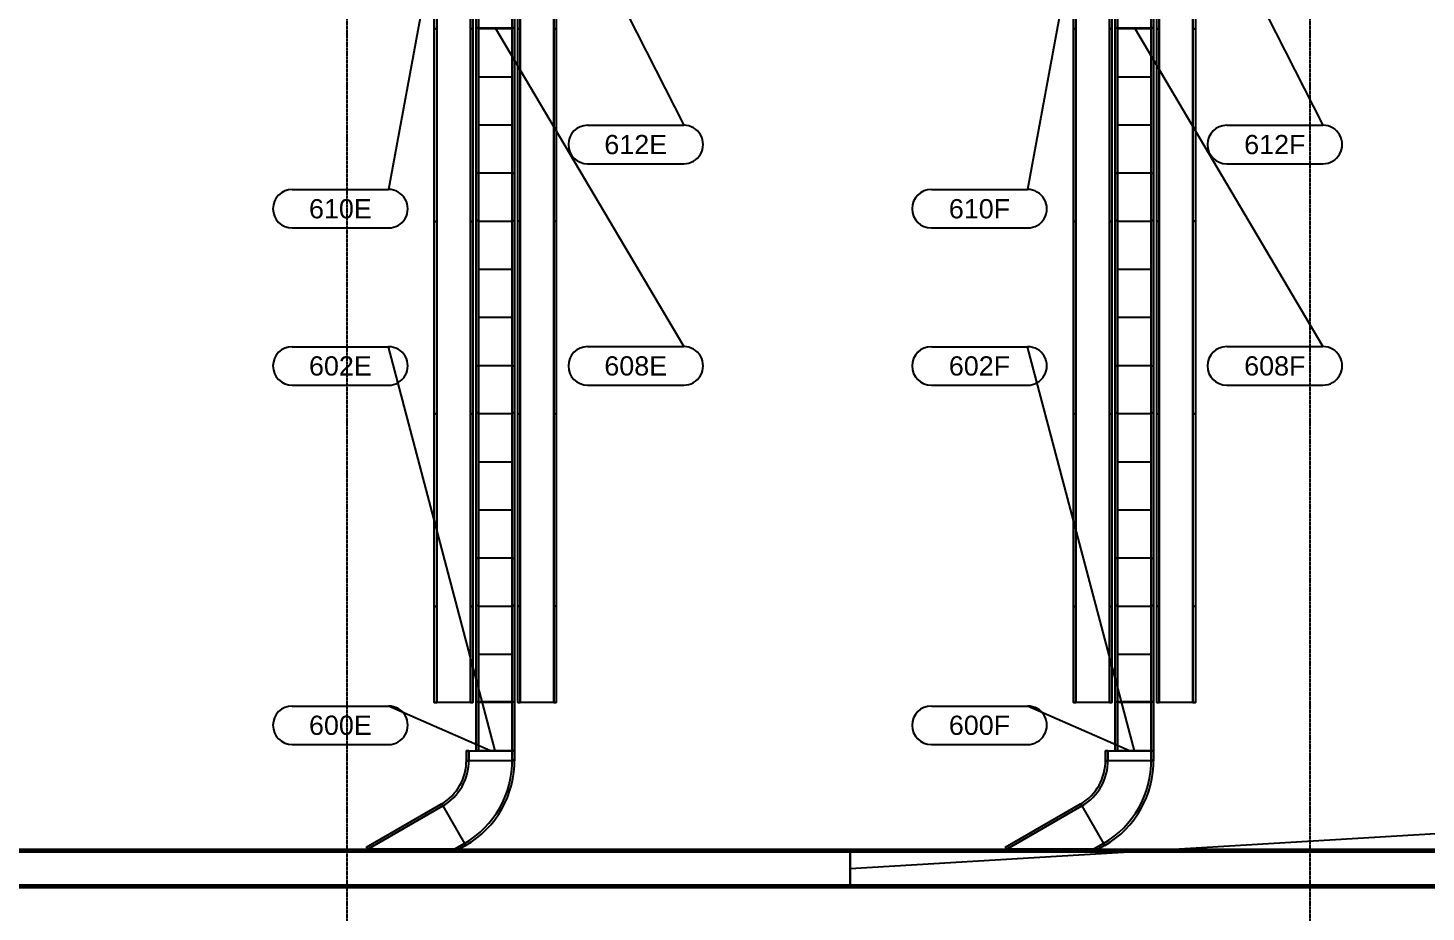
# Model space of a CAD drawing. Header units: inches. Extents: x -21257 to 11444, y 0 to 8704.
# Drawn here: x 3729 to 4601, y 578 to 1129 of the extents above; entities that cross this region are included whole.
import ezdxf
from ezdxf.enums import TextEntityAlignment as Align

# ---------------------------------------------------------------- set-up
doc = ezdxf.new("R2010")
doc.units = ezdxf.units.IN
doc.header["$MEASUREMENT"] = 0
doc.linetypes.add('CENTER2', pattern=[1.125, 0.75, -0.125, 0.125, -0.125])
for name, color, linetype in [('500-CONV-LAYOUT-LOWER', 4, 'Continuous'), ('500-CONV-LAYOUT-UPPER', 4, 'Continuous'), ('500-CONV-NUMBERS', 4, 'Continuous'), ('600-CONV-LAYOUT', 3, 'Continuous'), ('600-CONV-LAYOUT-LOWER', 3, 'Continuous'), ('600-CONV-NUMBERS', 3, 'Continuous'), ('Bldg_Cline', 8, 'CENTER2')]:
    doc.layers.add(name, color=color, linetype=linetype)
doc.styles.get("Standard").update_dxf_attribs({"font": 'helvl.shx'})

# ---------------------------------------------------------------- blocks, each defined once
blk = doc.blocks.new('DCBLOCK')
at = {"linetype": 'Continuous'}
for p, q in [((-0.625, 0), (0, 0)), ((-0.625, -0.25), (0, -0.25))]:
    blk.add_line(p, q, dxfattribs=at)
for centre, start, end in [((-0.625, -0.125), 89.99998, 269.99994), ((0, -0.125), 269.99994, 89.99998)]:
    blk.add_arc(centre, 0.125, start, end)
blk.add_attdef('FORTNAITEM', text='', height=0.125).set_placement((-0.3125, -0.125), align=Align.MIDDLE_CENTER)
at = {"flags": 1}
blk.add_attdef('SERIALNUM', (-0.625, -0.3437), '', height=0.125, dxfattribs=at)
blk = doc.blocks.new('Promise-US15-100330-00-10-003 Bldg Colums')
at = {"layer": 'Bldg_Cline'}
for p, q in [((3000, 7192), (3000, 8)), ((3600, 7192), (3600, 8))]:
    blk.add_line(p, q, dxfattribs=at)

msp = doc.modelspace()

# ---------------------------------------------------------------- linework, layer by layer
at = {"layer": '500-CONV-LAYOUT-LOWER', "linetype": 'Continuous'}
for p, q in [((3797.78, 617.49, 221.99), (3797.78, 615.99, 221.99)), ((3797.78, 615.99, 215.49), (3797.78, 617.49, 215.49)), ((3797.78, 615.99, 221.99), (3797.78, 615.99, 215.49)), ((3917.78, 617.49, 221.99), (3917.78, 615.99, 221.99)), ((3917.78, 615.99, 215.49), (3917.78, 617.49, 215.49)), ((3917.78, 615.99, 221.99), (3917.78, 615.99, 215.49)), ((3963.59, 615.99, 222), (3963.59, 615.99, 215.5)), ((4037.78, 617.49, 221.99), (4037.78, 615.99, 221.99)), ((4037.78, 615.99, 215.49), (4037.78, 617.49, 215.49)), ((4037.78, 615.99, 221.99), (4037.78, 615.99, 215.49)), ((4157.78, 617.49, 221.99), (4157.78, 615.99, 221.99)), ((4157.78, 615.99, 215.49), (4157.78, 617.49, 215.49)), ((4157.78, 615.99, 221.99), (4157.78, 615.99, 215.49)), ((4241.78, 617.49, 222), (4241.78, 615.99, 222)), ((4241.78, 615.99, 215.5), (4241.78, 617.49, 215.5)), ((4241.78, 617.49, 221.99), (4241.78, 615.99, 221.99)), ((4241.78, 617.49, 215.49), (4241.78, 615.99, 215.49)), ((4241.78, 615.99, 222), (4241.78, 615.99, 215.5)), ((4241.78, 615.99, 215.49), (4241.78, 615.99, 221.99)), ((4361.78, 617.49, 222), (4361.78, 615.99, 222)), ((4361.78, 615.99, 215.5), (4361.78, 617.49, 215.5)), ((4361.78, 615.99, 222), (4361.78, 615.99, 215.5)), ((4481.78, 617.49, 222), (4481.78, 615.99, 222)), ((4481.78, 615.99, 215.5), (4481.78, 617.49, 215.5)), ((4481.78, 615.99, 222), (4481.78, 615.99, 215.5)), ((3797.78, 594.99, 221.99), (3797.78, 593.49, 221.99)), ((3797.78, 594.99, 221.99), (3797.78, 594.99, 215.49)), ((3797.78, 594.99, 215.49), (3797.78, 593.49, 215.49)), ((3917.78, 594.99, 221.99), (3917.78, 593.49, 221.99)), ((3917.78, 594.99, 221.99), (3917.78, 594.99, 215.49)), ((3917.78, 594.99, 215.49), (3917.78, 593.49, 215.49)), ((4037.78, 594.99, 221.99), (4037.78, 593.49, 221.99)), ((4037.78, 594.99, 221.99), (4037.78, 594.99, 215.49)), ((4037.78, 594.99, 215.49), (4037.78, 593.49, 215.49)), ((4157.78, 594.99, 221.99), (4157.78, 593.49, 221.99)), ((4157.78, 594.99, 221.99), (4157.78, 594.99, 215.49)), ((4157.78, 594.99, 215.49), (4157.78, 593.49, 215.49)), ((4241.78, 594.99, 222), (4241.78, 593.49, 222)), ((4241.78, 594.99, 222), (4241.78, 594.99, 215.5)), ((4241.78, 594.99, 215.5), (4241.78, 593.49, 215.5)), ((4241.78, 593.49, 221.99), (4241.78, 594.99, 221.99)), ((4241.78, 594.99, 221.99), (4241.78, 594.99, 215.49)), ((4241.78, 594.99, 215.49), (4241.78, 593.49, 215.49)), ((4361.78, 594.99, 222), (4361.78, 593.49, 222)), ((4361.78, 594.99, 222), (4361.78, 594.99, 215.5)), ((4361.78, 594.99, 215.5), (4361.78, 593.49, 215.5)), ((4481.78, 594.99, 222), (4481.78, 593.49, 222)), ((4481.78, 594.99, 222), (4481.78, 594.99, 215.5)), ((4481.78, 594.99, 215.5), (4481.78, 593.49, 215.5))]:
    msp.add_line(p, q, dxfattribs=at)
at = {"layer": '500-CONV-LAYOUT-LOWER'}
for points in [[(2237.78, 617.49, 215.5), (4241.78, 617.49, 215.49), (4241.78, 615.99, 215.49), (2237.78, 615.99, 215.5)], [(2237.78, 617.49, 222), (4241.78, 617.49, 221.99), (4241.78, 615.99, 221.99), (2237.78, 615.99, 222)], [(2237.78, 615.99, 222), (4241.78, 615.99, 221.99), (4241.78, 594.99, 221.99), (2237.78, 594.99, 222)], [(2237.78, 615.99, 222), (4241.78, 615.99, 221.99), (4241.78, 615.99, 215.49), (2237.78, 615.99, 215.5)], [(4241.78, 617.49, 215.5), (6510.52, 617.49, 215.5), (6510.52, 615.99, 215.5), (4241.78, 615.99, 215.5)], [(4241.78, 617.49, 222), (6510.52, 617.49, 222), (6510.52, 615.99, 222), (4241.78, 615.99, 222)], [(4241.78, 615.99, 222), (6510.52, 615.99, 222), (6510.52, 594.99, 222), (4241.78, 594.99, 222)], [(4241.78, 615.99, 222), (6497.78, 615.99, 221.99), (6497.78, 615.99, 215.49), (4241.78, 615.99, 215.5)], [(2237.78, 594.99, 222), (4241.78, 594.99, 221.99), (4241.78, 594.99, 215.49), (2237.78, 594.99, 215.5)], [(2237.78, 594.99, 215.5), (4241.78, 594.99, 215.49), (4241.78, 593.49, 215.49), (2237.78, 593.49, 215.5)], [(2237.78, 594.99, 222), (4241.78, 594.99, 221.99), (4241.78, 593.49, 221.99), (2237.78, 593.49, 222)], [(4241.78, 594.99, 222), (6497.78, 594.99, 221.99), (6497.78, 594.99, 215.49), (4241.78, 594.99, 215.5)], [(4241.78, 594.99, 215.5), (6510.52, 594.99, 215.5), (6510.52, 593.49, 215.5), (4241.78, 593.49, 215.5)], [(4241.78, 594.99, 222), (6510.52, 594.99, 222), (6510.52, 593.49, 222), (4241.78, 593.49, 222)]]:
    msp.add_3dface(points, dxfattribs=at)
at = {"layer": '500-CONV-LAYOUT-UPPER', "linetype": 'Continuous'}
for p, q in [((3759.28, 615.95, 270), (3759.28, 617.45, 270)), ((3759.28, 615.95, 263.5), (3759.28, 617.45, 263.5)), ((3759.28, 615.95, 270), (3759.28, 615.95, 263.5)), ((3879.28, 615.95, 270), (3879.28, 617.45, 270)), ((3879.28, 615.95, 263.5), (3879.28, 617.45, 263.5)), ((3879.28, 615.95, 270), (3879.28, 615.95, 263.5)), ((3961.09, 615.95, 270), (3961.09, 615.95, 263.5)), ((3999.28, 615.95, 270), (3999.28, 617.45, 270)), ((3999.28, 615.95, 263.5), (3999.28, 617.45, 263.5)), ((3999.28, 615.95, 270), (3999.28, 615.95, 263.5)), ((4119.28, 615.95, 270), (4119.28, 617.45, 270)), ((4119.28, 615.95, 263.5), (4119.28, 617.45, 263.5)), ((4119.28, 615.95, 270), (4119.28, 615.95, 263.5)), ((4239.28, 615.95, 270), (4239.28, 617.45, 270)), ((4239.28, 615.95, 263.5), (4239.28, 617.45, 263.5)), ((4239.28, 615.95, 270), (4239.28, 615.95, 263.5)), ((4359.28, 615.95, 270), (4359.28, 617.45, 270)), ((4359.28, 615.95, 263.5), (4359.28, 617.45, 263.5)), ((4359.28, 615.95, 270), (4359.28, 615.95, 263.5)), ((4479.28, 615.95, 270), (4479.28, 617.45, 270)), ((4479.28, 615.95, 263.5), (4479.28, 617.45, 263.5)), ((4479.28, 615.95, 270), (4479.28, 615.95, 263.5)), ((4599.28, 615.95, 270), (4599.28, 617.45, 270)), ((4599.28, 615.95, 263.5), (4599.28, 617.45, 263.5)), ((4599.28, 615.95, 270), (4599.28, 615.95, 263.5)), ((3759.28, 593.45, 270), (3759.28, 594.95, 270)), ((3759.28, 594.95, 270), (3759.28, 594.95, 263.5)), ((3759.28, 594.95, 263.5), (3759.28, 593.45, 263.5)), ((3879.28, 593.45, 270), (3879.28, 594.95, 270)), ((3879.28, 594.95, 270), (3879.28, 594.95, 263.5)), ((3879.28, 594.95, 263.5), (3879.28, 593.45, 263.5)), ((3999.28, 593.45, 270), (3999.28, 594.95, 270)), ((3999.28, 594.95, 270), (3999.28, 594.95, 263.5)), ((3999.28, 594.95, 263.5), (3999.28, 593.45, 263.5)), ((4119.28, 593.45, 270), (4119.28, 594.95, 270)), ((4119.28, 594.95, 270), (4119.28, 594.95, 263.5)), ((4119.28, 594.95, 263.5), (4119.28, 593.45, 263.5)), ((4239.28, 593.45, 270), (4239.28, 594.95, 270)), ((4239.28, 594.95, 270), (4239.28, 594.95, 263.5)), ((4239.28, 594.95, 263.5), (4239.28, 593.45, 263.5)), ((4359.28, 593.45, 270), (4359.28, 594.95, 270)), ((4359.28, 594.95, 270), (4359.28, 594.95, 263.5)), ((4359.28, 594.95, 263.5), (4359.28, 593.45, 263.5)), ((4479.28, 593.45, 270), (4479.28, 594.95, 270)), ((4479.28, 594.95, 270), (4479.28, 594.95, 263.5)), ((4479.28, 594.95, 263.5), (4479.28, 593.45, 263.5)), ((4599.28, 593.45, 270), (4599.28, 594.95, 270)), ((4599.28, 594.95, 270), (4599.28, 594.95, 263.5)), ((4599.28, 594.95, 263.5), (4599.28, 593.45, 263.5))]:
    msp.add_line(p, q, dxfattribs=at)
at = {"layer": '500-CONV-LAYOUT-UPPER'}
for points in [[(5079.28, 615.95, 270), (3639.28, 615.95, 270), (3639.28, 617.45, 270), (5079.28, 617.45, 270)], [(5079.28, 615.95, 263.5), (3639.28, 615.95, 263.5), (3639.28, 617.45, 263.5), (5079.28, 617.45, 263.5)], [(5079.28, 615.95, 270), (3639.28, 615.95, 270), (3639.28, 615.95, 263.5), (5079.28, 615.95, 263.5)], [(5079.28, 594.95, 270), (3639.28, 594.95, 270), (3639.28, 615.95, 270), (5079.28, 615.95, 270)], [(5079.28, 593.45, 270), (3639.28, 593.45, 270), (3639.28, 594.95, 270), (5079.28, 594.95, 270)], [(5079.28, 593.45, 263.5), (3639.28, 593.45, 263.5), (3639.28, 594.95, 263.5), (5079.28, 594.95, 263.5)], [(5079.28, 594.95, 270), (3639.28, 594.95, 270), (3639.28, 594.95, 263.5), (5079.28, 594.95, 263.5)]]:
    msp.add_3dface(points, dxfattribs=at)
at = {"layer": '500-CONV-NUMBERS', "linetype": 'Continuous'}
msp.add_line((4241.78, 605.49, 222), (5041.87, 653.49, 360), dxfattribs=at)
at = {"layer": '600-CONV-LAYOUT', "linetype": 'Continuous'}
for p, q in [((4031.11, 1128.85, 222), (4010.11, 1128.85, 222)), ((4429.3, 1128.85, 222), (4408.3, 1128.85, 222)), ((4031.11, 1098.85, 222), (4010.11, 1098.85, 222)), ((4429.3, 1098.85, 222), (4408.3, 1098.85, 222)), ((4031.11, 1068.85, 222), (4010.11, 1068.85, 222)), ((4429.3, 1068.85, 222), (4408.3, 1068.85, 222)), ((4010.11, 1038.85, 215.5), (4008.61, 1038.85, 215.5)), ((4008.61, 1038.85, 222), (4010.11, 1038.85, 222)), ((4010.11, 1038.85, 222), (4010.11, 1038.85, 215.5)), ((4031.11, 1038.85, 222), (4010.11, 1038.85, 222)), ((4031.11, 1038.85, 215.5), (4032.61, 1038.85, 215.5)), ((4031.11, 1038.85, 222), (4031.11, 1038.85, 215.5)), ((4031.11, 1038.85, 222), (4032.61, 1038.85, 222)), ((4408.3, 1038.85, 215.5), (4406.8, 1038.85, 215.5)), ((4406.8, 1038.85, 222), (4408.3, 1038.85, 222)), ((4408.3, 1038.85, 222), (4408.3, 1038.85, 215.5)), ((4429.3, 1038.85, 222), (4408.3, 1038.85, 222)), ((4429.3, 1038.85, 215.5), (4430.8, 1038.85, 215.5)), ((4429.3, 1038.85, 222), (4429.3, 1038.85, 215.5)), ((4429.3, 1038.85, 222), (4430.8, 1038.85, 222)), ((4031.11, 1008.85, 222), (4010.11, 1008.85, 222)), ((4429.3, 1008.85, 222), (4408.3, 1008.85, 222)), ((4031.11, 978.85, 222), (4010.11, 978.85, 222)), ((4429.3, 978.85, 222), (4408.3, 978.85, 222)), ((4031.11, 948.85, 222), (4010.11, 948.85, 222)), ((4429.3, 948.85, 222), (4408.3, 948.85, 222)), ((4010.11, 918.85, 215.5), (4008.61, 918.85, 215.5)), ((4008.61, 918.85, 222), (4010.11, 918.85, 222)), ((4010.11, 918.85, 222), (4010.11, 918.85, 215.5)), ((4031.11, 918.85, 222), (4010.11, 918.85, 222)), ((4031.11, 918.85, 215.5), (4032.61, 918.85, 215.5)), ((4031.11, 918.85, 222), (4031.11, 918.85, 215.5)), ((4031.11, 918.85, 222), (4032.61, 918.85, 222)), ((4408.3, 918.85, 215.5), (4406.8, 918.85, 215.5)), ((4406.8, 918.85, 222), (4408.3, 918.85, 222)), ((4408.3, 918.85, 222), (4408.3, 918.85, 215.5)), ((4429.3, 918.85, 222), (4408.3, 918.85, 222)), ((4429.3, 918.85, 215.5), (4430.8, 918.85, 215.5)), ((4429.3, 918.85, 222), (4429.3, 918.85, 215.5)), ((4429.3, 918.85, 222), (4430.8, 918.85, 222)), ((4031.11, 888.85, 222), (4010.11, 888.85, 222)), ((4429.3, 888.85, 222), (4408.3, 888.85, 222)), ((4031.11, 858.85, 222), (4010.11, 858.85, 222)), ((4429.3, 858.85, 222), (4408.3, 858.85, 222)), ((4031.11, 828.85, 222), (4010.11, 828.85, 222)), ((4429.3, 828.85, 222), (4408.3, 828.85, 222)), ((4010.11, 798.85, 215.5), (4008.61, 798.85, 215.5)), ((4008.61, 798.85, 222), (4010.11, 798.85, 222)), ((4010.11, 798.85, 222), (4010.11, 798.85, 215.5)), ((4031.11, 798.85, 222), (4010.11, 798.85, 222)), ((4031.11, 798.85, 215.5), (4032.61, 798.85, 215.5)), ((4031.11, 798.85, 222), (4031.11, 798.85, 215.5)), ((4031.11, 798.85, 222), (4032.61, 798.85, 222)), ((4408.3, 798.85, 215.5), (4406.8, 798.85, 215.5)), ((4406.8, 798.85, 222), (4408.3, 798.85, 222)), ((4408.3, 798.85, 222), (4408.3, 798.85, 215.5)), ((4429.3, 798.85, 222), (4408.3, 798.85, 222)), ((4429.3, 798.85, 215.5), (4430.8, 798.85, 215.5)), ((4429.3, 798.85, 222), (4429.3, 798.85, 215.5)), ((4429.3, 798.85, 222), (4430.8, 798.85, 222)), ((4031.11, 768.85, 222), (4010.11, 768.85, 222)), ((4429.3, 768.85, 222), (4408.3, 768.85, 222)), ((4031.11, 738.85, 222), (4010.11, 738.85, 222)), ((4429.3, 738.85, 222), (4408.3, 738.85, 222)), ((4031.11, 708.85, 222), (4010.11, 708.85, 222)), ((4429.3, 708.85, 222), (4408.3, 708.85, 222)), ((4004.11, 678.85, 222), (4002.61, 678.85, 222)), ((4004.11, 678.85, 212.5), (4002.61, 678.85, 212.5)), ((4002.61, 672.6, 222), (4004.11, 672.6, 222)), ((4004.11, 672.6, 212.5), (4002.61, 672.6, 212.5)), ((4004.11, 678.85, 222), (4004.11, 678.85, 212.5)), ((4004.11, 672.6, 222), (4004.11, 672.6, 212.5)), ((4010.11, 678.85, 215.5), (4008.61, 678.85, 215.5)), ((4008.61, 678.85, 222), (4010.11, 678.85, 222)), ((4010.11, 678.85, 222), (4010.11, 678.85, 215.5)), ((4032.61, 678.85, 222), (4031.11, 678.85, 222)), ((4031.11, 678.85, 222), (4031.11, 678.85, 212.5)), ((4031.11, 678.85, 212.5), (4032.61, 678.85, 212.5)), ((4031.11, 678.85, 215.5), (4032.61, 678.85, 215.5)), ((4031.11, 678.85, 222), (4031.11, 678.85, 215.5)), ((4031.11, 678.85, 222), (4032.61, 678.85, 222)), ((4032.61, 672.6, 222), (4031.11, 672.6, 222)), ((4031.11, 672.6, 212.5), (4031.11, 672.6, 222)), ((4032.61, 672.6, 212.5), (4031.11, 672.6, 212.5)), ((4402.3, 678.85, 222), (4400.8, 678.85, 222)), ((4402.3, 678.85, 212.5), (4400.8, 678.85, 212.5)), ((4400.8, 672.6, 222), (4402.3, 672.6, 222)), ((4402.3, 672.6, 212.5), (4400.8, 672.6, 212.5)), ((4402.3, 678.85, 222), (4402.3, 678.85, 212.5)), ((4402.3, 672.6, 222), (4402.3, 672.6, 212.5)), ((4408.3, 678.85, 215.5), (4406.8, 678.85, 215.5)), ((4406.8, 678.85, 222), (4408.3, 678.85, 222)), ((4408.3, 678.85, 222), (4408.3, 678.85, 215.5)), ((4430.8, 678.85, 222), (4429.3, 678.85, 222)), ((4429.3, 678.85, 222), (4429.3, 678.85, 212.5)), ((4429.3, 678.85, 212.5), (4430.8, 678.85, 212.5)), ((4429.3, 678.85, 215.5), (4430.8, 678.85, 215.5)), ((4429.3, 678.85, 222), (4429.3, 678.85, 215.5)), ((4429.3, 678.85, 222), (4430.8, 678.85, 222)), ((4430.8, 672.6, 222), (4429.3, 672.6, 222)), ((4429.3, 672.6, 212.5), (4429.3, 672.6, 222)), ((4430.8, 672.6, 212.5), (4429.3, 672.6, 212.5))]:
    msp.add_line(p, q, dxfattribs=at)
at = {"layer": '600-CONV-LAYOUT'}
for centre, radius in [((3971.61, 672.6, 212.5), 31), ((3971.61, 672.6, 222), 31), ((3971.61, 672.6, 212.5), 32.5), ((3971.61, 672.6, 222), 32.5), ((3971.61, 672.6, 212.5), 59.5), ((3971.61, 672.6, 222), 59.5), ((3971.61, 672.6, 212.5), 61), ((3971.61, 672.6, 222), 61), ((4369.8, 672.6, 212.5), 31), ((4369.8, 672.6, 222), 31), ((4369.8, 672.6, 212.5), 32.5), ((4369.8, 672.6, 222), 32.5), ((4369.8, 672.6, 212.5), 59.5), ((4369.8, 672.6, 222), 59.5), ((4369.8, 672.6, 212.5), 61), ((4369.8, 672.6, 222), 61)]:
    msp.add_arc(centre, radius, 300, 1, dxfattribs=at)
for points in [[(4008.61, 678.85, 215.5), (4008.61, 1248.85, 215.5), (4010.11, 1248.85, 215.5), (4010.11, 678.85, 215.5)], [(4008.61, 678.85, 222), (4008.61, 1248.85, 222), (4010.11, 1248.85, 222), (4010.11, 678.85, 222)], [(4010.11, 678.85, 222), (4010.11, 1248.85, 222), (4031.11, 1248.85, 222), (4031.11, 678.85, 222)], [(4010.11, 678.85, 222), (4010.11, 1248.85, 222), (4010.11, 1248.85, 215.5), (4010.11, 678.85, 215.5)], [(4031.11, 678.85, 222), (4031.11, 1248.85, 222), (4031.11, 1248.85, 215.5), (4031.11, 678.85, 215.5)], [(4031.11, 678.85, 215.5), (4031.11, 1248.85, 215.5), (4032.61, 1248.85, 215.5), (4032.61, 678.85, 215.5)], [(4031.11, 678.85, 222), (4031.11, 1248.85, 222), (4032.61, 1248.85, 222), (4032.61, 678.85, 222)], [(4406.8, 678.85, 215.5), (4406.8, 1248.85, 215.5), (4408.3, 1248.85, 215.5), (4408.3, 678.85, 215.5)], [(4406.8, 678.85, 222), (4406.8, 1248.85, 222), (4408.3, 1248.85, 222), (4408.3, 678.85, 222)], [(4408.3, 678.85, 222), (4408.3, 1248.85, 222), (4429.3, 1248.85, 222), (4429.3, 678.85, 222)], [(4408.3, 678.85, 222), (4408.3, 1248.85, 222), (4408.3, 1248.85, 215.5), (4408.3, 678.85, 215.5)], [(4429.3, 678.85, 222), (4429.3, 1248.85, 222), (4429.3, 1248.85, 215.5), (4429.3, 678.85, 215.5)], [(4429.3, 678.85, 215.5), (4429.3, 1248.85, 215.5), (4430.8, 1248.85, 215.5), (4430.8, 678.85, 215.5)], [(4429.3, 678.85, 222), (4429.3, 1248.85, 222), (4430.8, 1248.85, 222), (4430.8, 678.85, 222)], [(4004.11, 678.85, 222), (4004.11, 672.6, 222), (4002.61, 672.6, 222), (4002.61, 678.85, 222)], [(4004.11, 678.85, 212.5), (4004.11, 672.6, 212.5), (4002.61, 672.6, 212.5), (4002.61, 678.85, 212.5)], [(4004.11, 678.85, 222), (4004.11, 672.6, 222), (4004.11, 672.6, 212.5), (4004.11, 678.85, 212.5)], [(4031.11, 678.85, 222), (4031.11, 672.6, 222), (4004.11, 672.6, 222), (4004.11, 678.85, 222)], [(4032.61, 678.85, 222), (4032.61, 672.6, 222), (4031.11, 672.6, 222), (4031.11, 678.85, 222)], [(4032.61, 678.85, 212.5), (4032.61, 672.6, 212.5), (4031.11, 672.6, 212.5), (4031.11, 678.85, 212.5)], [(4031.11, 678.85, 222), (4031.11, 672.6, 222), (4031.11, 672.6, 212.5), (4031.11, 678.85, 212.5)], [(4402.3, 678.85, 222), (4402.3, 672.6, 222), (4400.8, 672.6, 222), (4400.8, 678.85, 222)], [(4402.3, 678.85, 212.5), (4402.3, 672.6, 212.5), (4400.8, 672.6, 212.5), (4400.8, 678.85, 212.5)], [(4402.3, 678.85, 222), (4402.3, 672.6, 222), (4402.3, 672.6, 212.5), (4402.3, 678.85, 212.5)], [(4429.3, 678.85, 222), (4429.3, 672.6, 222), (4402.3, 672.6, 222), (4402.3, 678.85, 222)], [(4430.8, 678.85, 222), (4430.8, 672.6, 222), (4429.3, 672.6, 222), (4429.3, 678.85, 222)], [(4430.8, 678.85, 212.5), (4430.8, 672.6, 212.5), (4429.3, 672.6, 212.5), (4429.3, 678.85, 212.5)], [(4429.3, 678.85, 222), (4429.3, 672.6, 222), (4429.3, 672.6, 212.5), (4429.3, 678.85, 212.5)], [(3987.86, 644.45, 212.5), (3941.1, 617.45, 212.5), (3940.35, 618.75, 212.5), (3987.11, 645.75, 212.5)], [(3987.86, 644.45, 222), (3941.1, 617.45, 222), (3940.35, 618.75, 222), (3987.11, 645.75, 222)], [(3987.11, 645.75, 222), (3987.86, 644.45, 222), (3987.86, 644.45, 212.5), (3987.11, 645.75, 212.5)], [(4386.05, 644.45, 212.5), (4339.28, 617.45, 212.5), (4338.53, 618.75, 212.5), (4385.3, 645.75, 212.5)], [(4386.05, 644.45, 222), (4339.28, 617.45, 222), (4338.53, 618.75, 222), (4385.3, 645.75, 222)], [(4385.3, 645.75, 222), (4386.05, 644.45, 222), (4386.05, 644.45, 212.5), (4385.3, 645.75, 212.5)], [(4001.36, 621.07, 222), (3995.1, 617.45, 222), (3941.1, 617.45, 222), (3987.86, 644.45, 222)], [(3987.86, 644.45, 222), (3941.1, 617.45, 222), (3941.1, 617.45, 212.5), (3987.86, 644.45, 212.5)], [(4399.55, 621.07, 222), (4393.28, 617.45, 222), (4339.28, 617.45, 222), (4386.05, 644.45, 222)], [(4386.05, 644.45, 222), (4339.28, 617.45, 222), (4339.28, 617.45, 212.5), (4386.05, 644.45, 212.5)], [(3940.35, 618.75, 222), (3941.1, 617.45, 222), (3941.1, 617.45, 212.5), (3940.35, 618.75, 212.5)], [(4002.11, 619.77, 222), (3998.1, 617.45, 222), (3995.1, 617.45, 222), (4001.36, 621.07, 222)], [(4002.11, 619.77, 212.5), (3998.1, 617.45, 212.5), (3995.1, 617.45, 212.5), (4001.36, 621.07, 212.5)], [(4001.36, 621.07, 222), (3995.1, 617.45, 222), (3995.1, 617.45, 212.5), (4001.36, 621.07, 212.5)], [(4002.11, 619.77, 222), (4002.11, 619.77, 212.5), (4001.36, 621.07, 212.5), (4001.36, 621.07, 222)], [(4338.53, 618.75, 222), (4339.28, 617.45, 222), (4339.28, 617.45, 212.5), (4338.53, 618.75, 212.5)], [(4400.3, 619.77, 222), (4396.28, 617.45, 222), (4393.28, 617.45, 222), (4399.55, 621.07, 222)], [(4400.3, 619.77, 212.5), (4396.28, 617.45, 212.5), (4393.28, 617.45, 212.5), (4399.55, 621.07, 212.5)], [(4399.55, 621.07, 222), (4393.28, 617.45, 222), (4393.28, 617.45, 212.5), (4399.55, 621.07, 212.5)], [(4400.3, 619.77, 222), (4400.3, 619.77, 212.5), (4399.55, 621.07, 212.5), (4399.55, 621.07, 222)], [(3995.1, 617.45, 222), (3995.1, 617.45, 212.5), (3941.1, 617.45, 212.5), (3941.1, 617.45, 222)], [(3998.1, 617.45, 222), (3998.1, 617.45, 212.5), (3995.1, 617.45, 212.5), (3995.1, 617.45, 222)], [(4393.28, 617.45, 222), (4393.28, 617.45, 212.5), (4339.28, 617.45, 212.5), (4339.28, 617.45, 222)], [(4396.28, 617.45, 222), (4396.28, 617.45, 212.5), (4393.28, 617.45, 212.5), (4393.28, 617.45, 222)]]:
    msp.add_3dface(points, dxfattribs=at)
at = {"layer": '600-CONV-LAYOUT', "invisible_edges": 15}
for points in [[(4400.79, 673.14, 222), (4400.4, 667.66, 222), (4401.88, 667.42, 222), (4402.29, 673.17, 222)], [(4400.79, 673.14, 212.5), (4400.4, 667.66, 212.5), (4401.88, 667.42, 212.5), (4402.29, 673.17, 212.5)], [(4400.79, 673.14, 222), (4400.4, 667.66, 222), (4401.88, 667.42, 222), (4402.29, 673.17, 222)], [(4400.79, 673.14, 212.5), (4400.4, 667.66, 212.5), (4401.88, 667.42, 212.5), (4402.29, 673.17, 212.5)], [(4400.79, 673.14, 222), (4400.4, 667.66, 222), (4401.88, 667.42, 222), (4402.29, 673.17, 222)], [(4400.79, 673.14, 212.5), (4400.4, 667.66, 212.5), (4401.88, 667.42, 212.5), (4402.29, 673.17, 212.5)], [(4402.29, 673.17, 222), (4401.88, 667.42, 222), (4428.54, 663.12, 222), (4429.29, 673.64, 222)], [(4402.29, 673.17, 222), (4401.88, 667.42, 222), (4428.54, 663.12, 222), (4429.29, 673.64, 222)], [(4402.29, 673.17, 222), (4401.88, 667.42, 222), (4428.54, 663.12, 222), (4429.29, 673.64, 222)], [(4430.79, 673.66, 222), (4430.02, 662.88, 222), (4428.54, 663.12, 222), (4429.29, 673.64, 222)], [(4430.79, 673.66, 212.5), (4430.02, 662.88, 212.5), (4428.54, 663.12, 212.5), (4429.29, 673.64, 212.5)], [(4430.79, 673.66, 222), (4430.02, 662.88, 222), (4428.54, 663.12, 222), (4429.29, 673.64, 222)], [(4430.79, 673.66, 212.5), (4430.02, 662.88, 212.5), (4428.54, 663.12, 212.5), (4429.29, 673.64, 212.5)], [(4430.79, 673.66, 222), (4430.02, 662.88, 222), (4428.54, 663.12, 222), (4429.29, 673.64, 222)], [(4430.79, 673.66, 212.5), (4430.02, 662.88, 212.5), (4428.54, 663.12, 212.5), (4429.29, 673.64, 212.5)], [(4399.05, 662.34, 222), (4396.78, 657.33, 222), (4398.09, 656.59, 222), (4400.47, 661.84, 222)], [(4399.05, 662.34, 212.5), (4396.78, 657.33, 212.5), (4398.09, 656.59, 212.5), (4400.47, 661.84, 212.5)], [(4399.05, 662.34, 222), (4396.78, 657.33, 222), (4398.09, 656.59, 222), (4400.47, 661.84, 222)], [(4399.05, 662.34, 212.5), (4396.78, 657.33, 212.5), (4398.09, 656.59, 212.5), (4400.47, 661.84, 212.5)], [(4399.05, 662.34, 222), (4396.78, 657.33, 222), (4398.09, 656.59, 222), (4400.47, 661.84, 222)], [(4399.05, 662.34, 212.5), (4396.78, 657.33, 212.5), (4398.09, 656.59, 212.5), (4400.47, 661.84, 212.5)], [(4400.4, 667.66, 222), (4399.05, 662.34, 222), (4400.47, 661.84, 222), (4401.88, 667.42, 222)], [(4400.4, 667.66, 212.5), (4399.05, 662.34, 212.5), (4400.47, 661.84, 212.5), (4401.88, 667.42, 212.5)], [(4400.4, 667.66, 222), (4399.05, 662.34, 222), (4400.47, 661.84, 222), (4401.88, 667.42, 222)], [(4400.4, 667.66, 212.5), (4399.05, 662.34, 212.5), (4400.47, 661.84, 212.5), (4401.88, 667.42, 212.5)], [(4400.4, 667.66, 222), (4399.05, 662.34, 222), (4400.47, 661.84, 222), (4401.88, 667.42, 222)], [(4400.4, 667.66, 212.5), (4399.05, 662.34, 212.5), (4400.47, 661.84, 212.5), (4401.88, 667.42, 212.5)], [(4401.88, 667.42, 222), (4400.47, 661.84, 222), (4425.94, 652.9, 222), (4428.54, 663.12, 222)], [(4401.88, 667.42, 222), (4400.47, 661.84, 222), (4425.94, 652.9, 222), (4428.54, 663.12, 222)], [(4401.88, 667.42, 222), (4400.47, 661.84, 222), (4425.94, 652.9, 222), (4428.54, 663.12, 222)], [(4430.02, 662.88, 222), (4427.36, 652.4, 222), (4425.94, 652.9, 222), (4428.54, 663.12, 222)], [(4430.02, 662.88, 212.5), (4427.36, 652.4, 212.5), (4425.94, 652.9, 212.5), (4428.54, 663.12, 212.5)], [(4430.02, 662.88, 222), (4427.36, 652.4, 222), (4425.94, 652.9, 222), (4428.54, 663.12, 222)], [(4430.02, 662.88, 212.5), (4427.36, 652.4, 212.5), (4425.94, 652.9, 212.5), (4428.54, 663.12, 212.5)], [(4430.02, 662.88, 222), (4427.36, 652.4, 222), (4425.94, 652.9, 222), (4428.54, 663.12, 222)], [(4430.02, 662.88, 212.5), (4427.36, 652.4, 212.5), (4425.94, 652.9, 212.5), (4428.54, 663.12, 212.5)], [(4396.78, 657.33, 222), (4393.66, 652.81, 222), (4394.82, 651.85, 222), (4398.09, 656.59, 222)], [(4396.78, 657.33, 212.5), (4393.66, 652.81, 212.5), (4394.82, 651.85, 212.5), (4398.09, 656.59, 212.5)], [(4396.78, 657.33, 222), (4393.66, 652.81, 222), (4394.82, 651.85, 222), (4398.09, 656.59, 222)], [(4396.78, 657.33, 212.5), (4393.66, 652.81, 212.5), (4394.82, 651.85, 212.5), (4398.09, 656.59, 212.5)], [(4396.78, 657.33, 222), (4393.66, 652.81, 222), (4394.82, 651.85, 222), (4398.09, 656.59, 222)], [(4396.78, 657.33, 212.5), (4393.66, 652.81, 212.5), (4394.82, 651.85, 212.5), (4398.09, 656.59, 212.5)], [(4398.09, 656.59, 222), (4394.82, 651.85, 222), (4415.6, 634.62, 222), (4421.59, 643.3, 222)], [(4398.09, 656.59, 222), (4394.82, 651.85, 222), (4415.6, 634.62, 222), (4421.59, 643.3, 222)], [(4398.09, 656.59, 222), (4394.82, 651.85, 222), (4415.6, 634.62, 222), (4421.59, 643.3, 222)], [(4400.47, 661.84, 222), (4398.09, 656.59, 222), (4421.59, 643.3, 222), (4425.94, 652.9, 222)], [(4400.47, 661.84, 222), (4398.09, 656.59, 222), (4421.59, 643.3, 222), (4425.94, 652.9, 222)], [(4400.47, 661.84, 222), (4398.09, 656.59, 222), (4421.59, 643.3, 222), (4425.94, 652.9, 222)], [(4389.79, 648.91, 222), (4385.3, 645.75, 222), (4386.05, 644.45, 222), (4390.76, 647.76, 222)], [(4389.79, 648.91, 212.5), (4385.3, 645.75, 212.5), (4386.05, 644.45, 212.5), (4390.76, 647.76, 212.5)], [(4390.76, 647.76, 222), (4386.05, 644.45, 222), (4399.55, 621.07, 222), (4408.18, 627.13, 222)], [(4393.66, 652.81, 222), (4389.79, 648.91, 222), (4390.76, 647.76, 222), (4394.82, 651.85, 222)], [(4393.66, 652.81, 212.5), (4389.79, 648.91, 212.5), (4390.76, 647.76, 212.5), (4394.82, 651.85, 212.5)], [(4393.66, 652.81, 222), (4389.79, 648.91, 222), (4390.76, 647.76, 222), (4394.82, 651.85, 222)], [(4393.66, 652.81, 212.5), (4389.79, 648.91, 212.5), (4390.76, 647.76, 212.5), (4394.82, 651.85, 212.5)], [(4393.66, 652.81, 222), (4389.79, 648.91, 222), (4390.76, 647.76, 222), (4394.82, 651.85, 222)], [(4393.66, 652.81, 212.5), (4389.79, 648.91, 212.5), (4390.76, 647.76, 212.5), (4394.82, 651.85, 212.5)], [(4394.82, 651.85, 222), (4390.76, 647.76, 222), (4408.18, 627.13, 222), (4415.6, 634.62, 222)], [(4394.82, 651.85, 222), (4390.76, 647.76, 222), (4408.18, 627.13, 222), (4415.6, 634.62, 222)], [(4394.82, 651.85, 222), (4390.76, 647.76, 222), (4408.18, 627.13, 222), (4415.6, 634.62, 222)], [(4427.36, 652.4, 222), (4422.89, 642.56, 222), (4421.59, 643.3, 222), (4425.94, 652.9, 222)], [(4427.36, 652.4, 212.5), (4422.89, 642.56, 212.5), (4421.59, 643.3, 212.5), (4425.94, 652.9, 212.5)], [(4427.36, 652.4, 222), (4422.89, 642.56, 222), (4421.59, 643.3, 222), (4425.94, 652.9, 222)], [(4427.36, 652.4, 212.5), (4422.89, 642.56, 212.5), (4421.59, 643.3, 212.5), (4425.94, 652.9, 212.5)], [(4427.36, 652.4, 222), (4422.89, 642.56, 222), (4421.59, 643.3, 222), (4425.94, 652.9, 222)], [(4427.36, 652.4, 212.5), (4422.89, 642.56, 212.5), (4421.59, 643.3, 212.5), (4425.94, 652.9, 212.5)], [(4422.89, 642.56, 222), (4416.75, 633.66, 222), (4415.6, 634.62, 222), (4421.59, 643.3, 222)], [(4422.89, 642.56, 212.5), (4416.75, 633.66, 212.5), (4415.6, 634.62, 212.5), (4421.59, 643.3, 212.5)], [(4422.89, 642.56, 222), (4416.75, 633.66, 222), (4415.6, 634.62, 222), (4421.59, 643.3, 222)], [(4422.89, 642.56, 212.5), (4416.75, 633.66, 212.5), (4415.6, 634.62, 212.5), (4421.59, 643.3, 212.5)], [(4422.89, 642.56, 222), (4416.75, 633.66, 222), (4415.6, 634.62, 222), (4421.59, 643.3, 222)], [(4422.89, 642.56, 212.5), (4416.75, 633.66, 212.5), (4415.6, 634.62, 212.5), (4421.59, 643.3, 212.5)], [(4416.75, 633.66, 222), (4409.14, 625.98, 222), (4408.18, 627.13, 222), (4415.6, 634.62, 222)], [(4416.75, 633.66, 212.5), (4409.14, 625.98, 212.5), (4408.18, 627.13, 212.5), (4415.6, 634.62, 212.5)], [(4416.75, 633.66, 222), (4409.14, 625.98, 222), (4408.18, 627.13, 222), (4415.6, 634.62, 222)], [(4416.75, 633.66, 212.5), (4409.14, 625.98, 212.5), (4408.18, 627.13, 212.5), (4415.6, 634.62, 212.5)], [(4416.75, 633.66, 222), (4409.14, 625.98, 222), (4408.18, 627.13, 222), (4415.6, 634.62, 222)], [(4416.75, 633.66, 212.5), (4409.14, 625.98, 212.5), (4408.18, 627.13, 212.5), (4415.6, 634.62, 212.5)], [(4409.14, 625.98, 212.5), (4400.3, 619.77, 212.5), (4399.55, 621.07, 212.5), (4408.18, 627.13, 212.5)], [(4409.14, 625.98, 222), (4400.3, 619.77, 222), (4399.55, 621.07, 222), (4408.18, 627.13, 222)]]:
    msp.add_3dface(points, dxfattribs=at)
at = {"layer": '600-CONV-LAYOUT-LOWER'}
for points in [[(3984.11, 1248.85, 26.5), (3984.11, 708.85, 26.5), (3982.61, 708.85, 26.5), (3982.61, 1248.85, 26.5)], [(3984.11, 1248.85, 30), (3984.11, 708.85, 30), (3982.61, 708.85, 30), (3982.61, 1248.85, 30)], [(4005.11, 1248.85, 30), (4005.11, 708.85, 30), (3984.11, 708.85, 30), (3984.11, 1248.85, 30)], [(3984.11, 1248.85, 30), (3984.11, 708.85, 30), (3984.11, 708.85, 26.5), (3984.11, 1248.85, 26.5)], [(4005.11, 1248.85, 30), (4005.11, 708.85, 30), (4005.11, 708.85, 26.5), (4005.11, 1248.85, 26.5)], [(4006.61, 1248.85, 26.5), (4006.61, 708.85, 26.5), (4005.11, 708.85, 26.5), (4005.11, 1248.85, 26.5)], [(4006.61, 1248.85, 30), (4006.61, 708.85, 30), (4005.11, 708.85, 30), (4005.11, 1248.85, 30)], [(4036.11, 1248.95, 26.5), (4036.11, 708.95, 26.5), (4034.61, 708.95, 26.5), (4034.61, 1248.95, 26.5)], [(4036.11, 1248.95, 30), (4036.11, 708.95, 30), (4034.61, 708.95, 30), (4034.61, 1248.95, 30)], [(4057.11, 1248.95, 30), (4057.11, 708.95, 30), (4036.11, 708.95, 30), (4036.11, 1248.95, 30)], [(4036.11, 1248.95, 30), (4036.11, 708.95, 30), (4036.11, 708.95, 26.5), (4036.11, 1248.95, 26.5)], [(4057.11, 1248.95, 30), (4057.11, 708.95, 30), (4057.11, 708.95, 26.5), (4057.11, 1248.95, 26.5)], [(4058.61, 1248.95, 26.5), (4058.61, 708.95, 26.5), (4057.11, 708.95, 26.5), (4057.11, 1248.95, 26.5)], [(4058.61, 1248.95, 30), (4058.61, 708.95, 30), (4057.11, 708.95, 30), (4057.11, 1248.95, 30)], [(4382.3, 1248.85, 26.5), (4382.3, 708.85, 26.5), (4380.8, 708.85, 26.5), (4380.8, 1248.85, 26.5)], [(4382.3, 1248.85, 30), (4382.3, 708.85, 30), (4380.8, 708.85, 30), (4380.8, 1248.85, 30)], [(4403.3, 1248.85, 30), (4403.3, 708.85, 30), (4382.3, 708.85, 30), (4382.3, 1248.85, 30)], [(4382.3, 1248.85, 30), (4382.3, 708.85, 30), (4382.3, 708.85, 26.5), (4382.3, 1248.85, 26.5)], [(4403.3, 1248.85, 30), (4403.3, 708.85, 30), (4403.3, 708.85, 26.5), (4403.3, 1248.85, 26.5)], [(4404.8, 1248.85, 26.5), (4404.8, 708.85, 26.5), (4403.3, 708.85, 26.5), (4403.3, 1248.85, 26.5)], [(4404.8, 1248.85, 30), (4404.8, 708.85, 30), (4403.3, 708.85, 30), (4403.3, 1248.85, 30)], [(4434.3, 1248.95, 26.5), (4434.3, 708.95, 26.5), (4432.8, 708.95, 26.5), (4432.8, 1248.95, 26.5)], [(4434.3, 1248.95, 30), (4434.3, 708.95, 30), (4432.8, 708.95, 30), (4432.8, 1248.95, 30)], [(4455.3, 1248.95, 30), (4455.3, 708.95, 30), (4434.3, 708.95, 30), (4434.3, 1248.95, 30)], [(4434.3, 1248.95, 30), (4434.3, 708.95, 30), (4434.3, 708.95, 26.5), (4434.3, 1248.95, 26.5)], [(4455.3, 1248.95, 30), (4455.3, 708.95, 30), (4455.3, 708.95, 26.5), (4455.3, 1248.95, 26.5)], [(4456.8, 1248.95, 26.5), (4456.8, 708.95, 26.5), (4455.3, 708.95, 26.5), (4455.3, 1248.95, 26.5)], [(4456.8, 1248.95, 30), (4456.8, 708.95, 30), (4455.3, 708.95, 30), (4455.3, 1248.95, 30)], [(3984.11, 1128.85, 30), (3984.11, 1128.85, 26.5), (3982.61, 1128.85, 26.5), (3982.61, 1128.85, 30)], [(4006.61, 1128.85, 30), (4006.61, 1128.85, 26.5), (4005.11, 1128.85, 26.5), (4005.11, 1128.85, 30)], [(4010.11, 1129.45, 30), (4010.11, 1129.45, 26.5), (4008.61, 1129.45, 26.5), (4008.61, 1129.45, 30)], [(4010.11, 1129.45, 26.5), (4010.11, 709.45, 26.5), (4008.61, 709.45, 26.5), (4008.61, 1129.45, 26.5)], [(4010.11, 1129.45, 30), (4010.11, 709.45, 30), (4008.61, 709.45, 30), (4008.61, 1129.45, 30)], [(4031.11, 1129.45, 30), (4031.11, 709.45, 30), (4010.11, 709.45, 30), (4010.11, 1129.45, 30)], [(4010.11, 1129.45, 30), (4010.11, 709.45, 30), (4010.11, 709.45, 26.5), (4010.11, 1129.45, 26.5)], [(4032.61, 1129.45, 30), (4032.61, 1129.45, 26.5), (4031.11, 1129.45, 26.5), (4031.11, 1129.45, 30)], [(4031.11, 1129.45, 30), (4031.11, 709.45, 30), (4031.11, 709.45, 26.5), (4031.11, 1129.45, 26.5)], [(4032.61, 1129.45, 26.5), (4032.61, 709.45, 26.5), (4031.11, 709.45, 26.5), (4031.11, 1129.45, 26.5)], [(4032.61, 1129.45, 30), (4032.61, 709.45, 30), (4031.11, 709.45, 30), (4031.11, 1129.45, 30)], [(4036.11, 1128.95, 30), (4036.11, 1128.95, 26.5), (4034.61, 1128.95, 26.5), (4034.61, 1128.95, 30)], [(4058.61, 1128.95, 30), (4058.61, 1128.95, 26.5), (4057.11, 1128.95, 26.5), (4057.11, 1128.95, 30)], [(4382.3, 1128.85, 30), (4382.3, 1128.85, 26.5), (4380.8, 1128.85, 26.5), (4380.8, 1128.85, 30)], [(4404.8, 1128.85, 30), (4404.8, 1128.85, 26.5), (4403.3, 1128.85, 26.5), (4403.3, 1128.85, 30)], [(4408.3, 1129.45, 30), (4408.3, 1129.45, 26.5), (4406.8, 1129.45, 26.5), (4406.8, 1129.45, 30)], [(4408.3, 1129.45, 26.5), (4408.3, 709.45, 26.5), (4406.8, 709.45, 26.5), (4406.8, 1129.45, 26.5)], [(4408.3, 1129.45, 30), (4408.3, 709.45, 30), (4406.8, 709.45, 30), (4406.8, 1129.45, 30)], [(4429.3, 1129.45, 30), (4429.3, 709.45, 30), (4408.3, 709.45, 30), (4408.3, 1129.45, 30)], [(4408.3, 1129.45, 30), (4408.3, 709.45, 30), (4408.3, 709.45, 26.5), (4408.3, 1129.45, 26.5)], [(4430.8, 1129.45, 30), (4430.8, 1129.45, 26.5), (4429.3, 1129.45, 26.5), (4429.3, 1129.45, 30)], [(4429.3, 1129.45, 30), (4429.3, 709.45, 30), (4429.3, 709.45, 26.5), (4429.3, 1129.45, 26.5)], [(4430.8, 1129.45, 26.5), (4430.8, 709.45, 26.5), (4429.3, 709.45, 26.5), (4429.3, 1129.45, 26.5)], [(4430.8, 1129.45, 30), (4430.8, 709.45, 30), (4429.3, 709.45, 30), (4429.3, 1129.45, 30)], [(4434.3, 1128.95, 30), (4434.3, 1128.95, 26.5), (4432.8, 1128.95, 26.5), (4432.8, 1128.95, 30)], [(4456.8, 1128.95, 30), (4456.8, 1128.95, 26.5), (4455.3, 1128.95, 26.5), (4455.3, 1128.95, 30)], [(3984.11, 1008.85, 30), (3984.11, 1008.85, 26.5), (3982.61, 1008.85, 26.5), (3982.61, 1008.85, 30)], [(4006.61, 1008.85, 30), (4006.61, 1008.85, 26.5), (4005.11, 1008.85, 26.5), (4005.11, 1008.85, 30)], [(4010.11, 1009.45, 30), (4010.11, 1009.45, 26.5), (4008.61, 1009.45, 26.5), (4008.61, 1009.45, 30)], [(4032.61, 1009.45, 30), (4032.61, 1009.45, 26.5), (4031.11, 1009.45, 26.5), (4031.11, 1009.45, 30)], [(4036.11, 1008.95, 30), (4036.11, 1008.95, 26.5), (4034.61, 1008.95, 26.5), (4034.61, 1008.95, 30)], [(4058.61, 1008.95, 30), (4058.61, 1008.95, 26.5), (4057.11, 1008.95, 26.5), (4057.11, 1008.95, 30)], [(4382.3, 1008.85, 30), (4382.3, 1008.85, 26.5), (4380.8, 1008.85, 26.5), (4380.8, 1008.85, 30)], [(4404.8, 1008.85, 30), (4404.8, 1008.85, 26.5), (4403.3, 1008.85, 26.5), (4403.3, 1008.85, 30)], [(4408.3, 1009.45, 30), (4408.3, 1009.45, 26.5), (4406.8, 1009.45, 26.5), (4406.8, 1009.45, 30)], [(4430.8, 1009.45, 30), (4430.8, 1009.45, 26.5), (4429.3, 1009.45, 26.5), (4429.3, 1009.45, 30)], [(4434.3, 1008.95, 30), (4434.3, 1008.95, 26.5), (4432.8, 1008.95, 26.5), (4432.8, 1008.95, 30)], [(4456.8, 1008.95, 30), (4456.8, 1008.95, 26.5), (4455.3, 1008.95, 26.5), (4455.3, 1008.95, 30)], [(3984.11, 888.85, 30), (3984.11, 888.85, 26.5), (3982.61, 888.85, 26.5), (3982.61, 888.85, 30)], [(4006.61, 888.85, 30), (4006.61, 888.85, 26.5), (4005.11, 888.85, 26.5), (4005.11, 888.85, 30)], [(4010.11, 889.45, 30), (4010.11, 889.45, 26.5), (4008.61, 889.45, 26.5), (4008.61, 889.45, 30)], [(4032.61, 889.45, 30), (4032.61, 889.45, 26.5), (4031.11, 889.45, 26.5), (4031.11, 889.45, 30)], [(4036.11, 888.95, 30), (4036.11, 888.95, 26.5), (4034.61, 888.95, 26.5), (4034.61, 888.95, 30)], [(4058.61, 888.95, 30), (4058.61, 888.95, 26.5), (4057.11, 888.95, 26.5), (4057.11, 888.95, 30)], [(4382.3, 888.85, 30), (4382.3, 888.85, 26.5), (4380.8, 888.85, 26.5), (4380.8, 888.85, 30)], [(4404.8, 888.85, 30), (4404.8, 888.85, 26.5), (4403.3, 888.85, 26.5), (4403.3, 888.85, 30)], [(4408.3, 889.45, 30), (4408.3, 889.45, 26.5), (4406.8, 889.45, 26.5), (4406.8, 889.45, 30)], [(4430.8, 889.45, 30), (4430.8, 889.45, 26.5), (4429.3, 889.45, 26.5), (4429.3, 889.45, 30)], [(4434.3, 888.95, 30), (4434.3, 888.95, 26.5), (4432.8, 888.95, 26.5), (4432.8, 888.95, 30)], [(4456.8, 888.95, 30), (4456.8, 888.95, 26.5), (4455.3, 888.95, 26.5), (4455.3, 888.95, 30)], [(3984.11, 768.85, 30), (3984.11, 768.85, 26.5), (3982.61, 768.85, 26.5), (3982.61, 768.85, 30)], [(4006.61, 768.85, 30), (4006.61, 768.85, 26.5), (4005.11, 768.85, 26.5), (4005.11, 768.85, 30)], [(4010.11, 769.45, 30), (4010.11, 769.45, 26.5), (4008.61, 769.45, 26.5), (4008.61, 769.45, 30)], [(4032.61, 769.45, 30), (4032.61, 769.45, 26.5), (4031.11, 769.45, 26.5), (4031.11, 769.45, 30)], [(4036.11, 768.95, 30), (4036.11, 768.95, 26.5), (4034.61, 768.95, 26.5), (4034.61, 768.95, 30)], [(4058.61, 768.95, 30), (4058.61, 768.95, 26.5), (4057.11, 768.95, 26.5), (4057.11, 768.95, 30)], [(4382.3, 768.85, 30), (4382.3, 768.85, 26.5), (4380.8, 768.85, 26.5), (4380.8, 768.85, 30)], [(4404.8, 768.85, 30), (4404.8, 768.85, 26.5), (4403.3, 768.85, 26.5), (4403.3, 768.85, 30)], [(4408.3, 769.45, 30), (4408.3, 769.45, 26.5), (4406.8, 769.45, 26.5), (4406.8, 769.45, 30)], [(4430.8, 769.45, 30), (4430.8, 769.45, 26.5), (4429.3, 769.45, 26.5), (4429.3, 769.45, 30)], [(4434.3, 768.95, 30), (4434.3, 768.95, 26.5), (4432.8, 768.95, 26.5), (4432.8, 768.95, 30)], [(4456.8, 768.95, 30), (4456.8, 768.95, 26.5), (4455.3, 768.95, 26.5), (4455.3, 768.95, 30)], [(3982.61, 708.85, 30), (3984.11, 708.85, 30), (3984.11, 708.85, 26.5), (3982.61, 708.85, 26.5)], [(4006.61, 708.85, 30), (4006.61, 708.85, 26.5), (4005.11, 708.85, 26.5), (4005.11, 708.85, 30)], [(4008.61, 709.45, 30), (4010.11, 709.45, 30), (4010.11, 709.45, 26.5), (4008.61, 709.45, 26.5)], [(4032.61, 709.45, 30), (4032.61, 709.45, 26.5), (4031.11, 709.45, 26.5), (4031.11, 709.45, 30)], [(4034.61, 708.95, 30), (4036.11, 708.95, 30), (4036.11, 708.95, 26.5), (4034.61, 708.95, 26.5)], [(4058.61, 708.95, 30), (4058.61, 708.95, 26.5), (4057.11, 708.95, 26.5), (4057.11, 708.95, 30)], [(4380.8, 708.85, 30), (4382.3, 708.85, 30), (4382.3, 708.85, 26.5), (4380.8, 708.85, 26.5)], [(4404.8, 708.85, 30), (4404.8, 708.85, 26.5), (4403.3, 708.85, 26.5), (4403.3, 708.85, 30)], [(4406.8, 709.45, 30), (4408.3, 709.45, 30), (4408.3, 709.45, 26.5), (4406.8, 709.45, 26.5)], [(4430.8, 709.45, 30), (4430.8, 709.45, 26.5), (4429.3, 709.45, 26.5), (4429.3, 709.45, 30)], [(4432.8, 708.95, 30), (4434.3, 708.95, 30), (4434.3, 708.95, 26.5), (4432.8, 708.95, 26.5)], [(4456.8, 708.95, 30), (4456.8, 708.95, 26.5), (4455.3, 708.95, 26.5), (4455.3, 708.95, 30)]]:
    msp.add_3dface(points, dxfattribs=at)
at = {"layer": '600-CONV-NUMBERS', "linetype": 'Continuous'}
for p, q in [((3994.61, 1248.85, 30), (3954.11, 1028.75, 360)), ((4046.61, 1248.95, 30), (4138.13, 1068.77, 360)), ((4392.8, 1248.85, 30), (4352.3, 1028.75, 360)), ((4444.8, 1248.95, 30), (4536.32, 1068.77, 360)), ((4020.61, 1129.45, 30), (4138.13, 930.77, 360)), ((4418.8, 1129.45, 30), (4536.32, 930.77, 360)), ((4020.61, 678.85, 222), (3954.11, 930.75, 360)), ((4418.8, 678.85, 222), (4352.3, 930.75, 360)), ((4017.61, 678.85, 222), (3954.11, 706.75, 360)), ((4415.8, 678.85, 222), (4352.3, 706.75, 360))]:
    msp.add_line(p, q, dxfattribs=at)

# ---------------------------------------------------------------- block references
msp.add_blockref('Promise-US15-100330-00-10-003 Bldg Colums', (928.05, 515.51))
at = {"layer": '600-CONV-NUMBERS', "xscale": 96, "yscale": 96, "zscale": 96}
for p, values in [((4138.13, 1068.77, 360), {'FORTNAITEM': '612E'}), ((4536.32, 1068.77, 360), {'FORTNAITEM': '612F'}), ((3954.11, 1028.75, 360), {'FORTNAITEM': '610E'}), ((4352.3, 1028.75, 360), {'FORTNAITEM': '610F'}), ((3954.11, 930.75, 360), {'FORTNAITEM': '602E'}), ((4138.13, 930.77, 360), {'FORTNAITEM': '608E'}), ((4352.3, 930.75, 360), {'FORTNAITEM': '602F'}), ((4536.32, 930.77, 360), {'FORTNAITEM': '608F'}), ((3954.11, 706.75, 360), {'FORTNAITEM': '600E'}), ((4352.3, 706.75, 360), {'FORTNAITEM': '600F'})]:
    msp.add_blockref('DCBLOCK', p, dxfattribs=at).add_auto_attribs(values)

doc.saveas('drawing.dxf')
